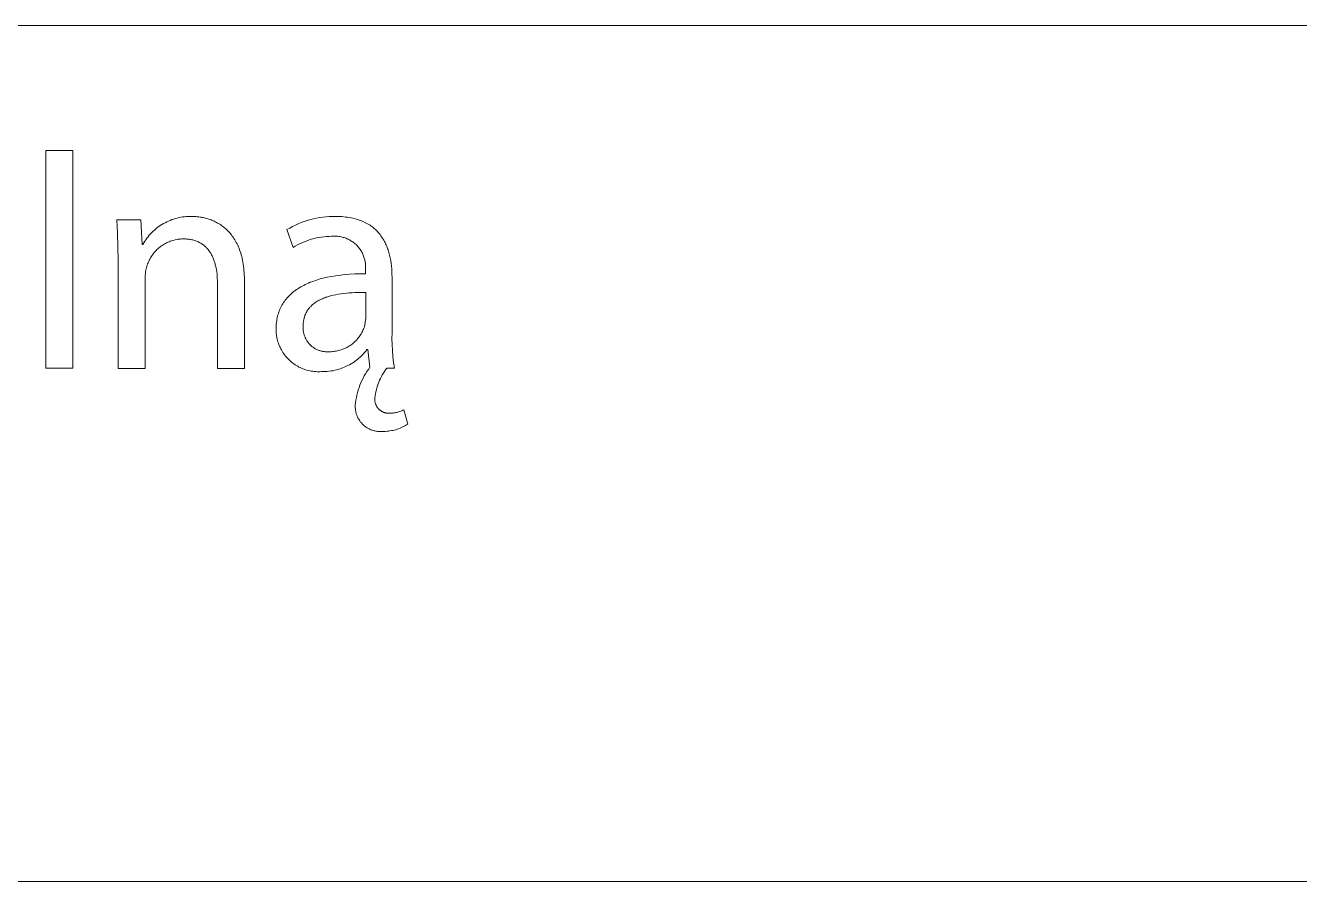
# Model space of a CAD drawing. Header units: millimetres. Extents: x -644 to 2279, y -276 to 1766.
# Drawn here: x 2035.3 to 2156.9, y -275.9 to -194.2 of the extents above; entities that cross this region are included whole.
import ezdxf

# ---------------------------------------------------------------- set-up
doc = ezdxf.new("R2010")
doc.units = ezdxf.units.MM
doc.header["$MEASUREMENT"] = 0
doc.layers.add('Domyślny', color=7, linetype='Continuous', true_color=0x000000)

msp = doc.modelspace()

# ---------------------------------------------------------------- linework, layer by layer
at = {"layer": 'Domyślny', "color": 18, "lineweight": 15, "true_color": 0x000000}
for p, q in [((1173.96, -194.24), (2275.75, -194.24)), ((2037.23, -206.17), (2039.8, -206.17)), ((2037.23, -226.95), (2037.23, -206.17)), ((2039.8, -206.17), (2039.8, -226.95)), ((2044.07, -214.06), (2043.99, -212.78)), ((2043.99, -212.78), (2046.28, -212.78)), ((2046.28, -212.78), (2046.42, -215.13)), ((2049.09, -212.84), (2049.25, -212.77)), ((2049.25, -212.77), (2049.42, -212.72)), ((2049.42, -212.72), (2049.59, -212.66)), ((2049.59, -212.66), (2049.76, -212.62)), ((2049.76, -212.62), (2049.93, -212.58)), ((2049.93, -212.58), (2050.11, -212.54)), ((2050.11, -212.54), (2050.28, -212.51)), ((2050.28, -212.51), (2050.46, -212.49)), ((2050.46, -212.49), (2050.63, -212.48)), ((2050.63, -212.48), (2050.81, -212.47)), ((2050.81, -212.47), (2050.99, -212.46)), ((2050.99, -212.46), (2051.16, -212.46)), ((2051.16, -212.46), (2051.26, -212.46)), ((2051.26, -212.46), (2051.35, -212.47)), ((2051.35, -212.47), (2051.45, -212.47)), ((2051.45, -212.47), (2051.54, -212.48)), ((2051.54, -212.48), (2051.64, -212.49)), ((2051.64, -212.49), (2051.74, -212.5)), ((2051.74, -212.5), (2051.84, -212.51)), ((2051.84, -212.51), (2051.94, -212.52)), ((2051.94, -212.52), (2052.05, -212.54)), ((2052.05, -212.54), (2052.15, -212.56)), ((2052.15, -212.56), (2052.25, -212.58)), ((2052.25, -212.58), (2052.36, -212.6)), ((2052.36, -212.6), (2052.46, -212.63)), ((2052.46, -212.63), (2052.57, -212.66)), ((2052.57, -212.66), (2052.67, -212.69)), ((2052.67, -212.69), (2052.78, -212.72)), ((2052.78, -212.72), (2052.88, -212.76)), ((2052.88, -212.76), (2052.99, -212.8)), ((2052.99, -212.8), (2053.09, -212.84)), ((2062.18, -212.85), (2062.47, -212.77)), ((2062.47, -212.77), (2062.77, -212.7)), ((2062.77, -212.7), (2063.06, -212.63)), ((2063.06, -212.63), (2063.36, -212.58)), ((2063.36, -212.58), (2063.67, -212.53)), ((2063.67, -212.53), (2063.97, -212.5)), ((2063.97, -212.5), (2064.27, -212.48)), ((2064.27, -212.48), (2064.58, -212.47)), ((2064.58, -212.47), (2064.88, -212.47)), ((2064.88, -212.47), (2065.08, -212.47)), ((2065.08, -212.47), (2065.28, -212.47)), ((2065.28, -212.47), (2065.47, -212.48)), ((2065.47, -212.48), (2065.66, -212.5)), ((2065.66, -212.5), (2065.84, -212.52)), ((2065.84, -212.52), (2066.02, -212.54)), ((2066.02, -212.54), (2066.19, -212.57)), ((2066.19, -212.57), (2066.36, -212.6)), ((2066.36, -212.6), (2066.52, -212.63)), ((2066.52, -212.63), (2066.68, -212.67)), ((2066.68, -212.67), (2066.84, -212.71)), ((2066.84, -212.71), (2066.99, -212.76)), ((2066.99, -212.76), (2067.14, -212.81)), ((2067.14, -212.81), (2067.28, -212.86)), ((2047.21, -214.13), (2047.33, -214)), ((2047.33, -214), (2047.46, -213.88)), ((2047.46, -213.88), (2047.59, -213.76)), ((2047.59, -213.76), (2047.72, -213.64)), ((2047.72, -213.64), (2047.86, -213.53)), ((2047.86, -213.53), (2048.01, -213.43)), ((2048.01, -213.43), (2048.15, -213.33)), ((2048.15, -213.33), (2048.3, -213.23)), ((2048.3, -213.23), (2048.45, -213.14)), ((2048.45, -213.14), (2048.61, -213.06)), ((2048.61, -213.06), (2048.77, -212.98)), ((2048.77, -212.98), (2048.93, -212.9)), ((2048.93, -212.9), (2049.09, -212.84)), ((2053.09, -212.84), (2053.2, -212.88)), ((2053.2, -212.88), (2053.3, -212.93)), ((2053.3, -212.93), (2053.4, -212.98)), ((2053.4, -212.98), (2053.51, -213.03)), ((2053.51, -213.03), (2053.61, -213.09)), ((2053.61, -213.09), (2053.71, -213.15)), ((2053.71, -213.15), (2053.82, -213.21)), ((2053.82, -213.21), (2053.92, -213.28)), ((2053.92, -213.28), (2054.02, -213.35)), ((2054.02, -213.35), (2054.11, -213.42)), ((2054.11, -213.42), (2054.21, -213.5)), ((2054.21, -213.5), (2054.31, -213.57)), ((2054.31, -213.57), (2054.4, -213.66)), ((2054.4, -213.66), (2054.5, -213.74)), ((2054.5, -213.74), (2054.59, -213.83)), ((2054.59, -213.83), (2054.68, -213.93)), ((2054.68, -213.93), (2054.77, -214.02)), ((2054.77, -214.02), (2054.85, -214.12)), ((2060.23, -213.72), (2060.5, -213.57)), ((2060.82, -215.42), (2060.23, -213.72)), ((2060.5, -213.57), (2060.77, -213.43)), ((2060.77, -213.43), (2061.04, -213.29)), ((2061.04, -213.29), (2061.32, -213.17)), ((2061.32, -213.17), (2061.6, -213.05)), ((2061.6, -213.05), (2061.89, -212.95)), ((2061.89, -212.95), (2062.18, -212.85)), ((2067.28, -212.86), (2067.42, -212.91)), ((2067.42, -212.91), (2067.55, -212.97)), ((2067.55, -212.97), (2067.68, -213.03)), ((2067.68, -213.03), (2067.81, -213.1)), ((2067.81, -213.1), (2067.93, -213.17)), ((2067.93, -213.17), (2068.05, -213.24)), ((2068.05, -213.24), (2068.17, -213.31)), ((2068.17, -213.31), (2068.28, -213.39)), ((2068.28, -213.39), (2068.39, -213.47)), ((2068.39, -213.47), (2068.49, -213.55)), ((2068.49, -213.55), (2068.59, -213.64)), ((2068.59, -213.64), (2068.69, -213.72)), ((2068.69, -213.72), (2068.78, -213.81)), ((2068.78, -213.81), (2068.87, -213.91)), ((2068.87, -213.91), (2068.96, -214)), ((2068.96, -214), (2069.04, -214.1)), ((2044.1, -215.35), (2044.07, -214.06)), ((2046.42, -215.13), (2046.48, -215.13)), ((2046.48, -215.13), (2046.57, -214.98)), ((2046.57, -214.98), (2046.67, -214.83)), ((2046.67, -214.83), (2046.77, -214.68)), ((2046.77, -214.68), (2046.87, -214.54)), ((2046.87, -214.54), (2046.98, -214.4)), ((2046.98, -214.4), (2047.09, -214.26)), ((2047.09, -214.26), (2047.21, -214.13)), ((2048.32, -215.24), (2048.21, -215.31)), ((2048.42, -215.17), (2048.32, -215.24)), ((2048.53, -215.1), (2048.42, -215.17)), ((2048.64, -215.04), (2048.53, -215.1)), ((2048.75, -214.98), (2048.64, -215.04)), ((2048.86, -214.93), (2048.75, -214.98)), ((2048.98, -214.88), (2048.86, -214.93)), ((2049.1, -214.83), (2048.98, -214.88)), ((2049.21, -214.79), (2049.1, -214.83)), ((2049.33, -214.75), (2049.21, -214.79)), ((2049.46, -214.72), (2049.33, -214.75)), ((2049.58, -214.69), (2049.46, -214.72)), ((2049.7, -214.67), (2049.58, -214.69)), ((2049.83, -214.64), (2049.7, -214.67)), ((2049.95, -214.63), (2049.83, -214.64)), ((2050.08, -214.62), (2049.95, -214.63)), ((2050.2, -214.61), (2050.08, -214.62)), ((2050.33, -214.6), (2050.2, -214.61)), ((2050.44, -214.61), (2050.33, -214.6)), ((2050.55, -214.61), (2050.44, -214.61)), ((2050.66, -214.62), (2050.55, -214.61)), ((2050.76, -214.63), (2050.66, -214.62)), ((2050.87, -214.64), (2050.76, -214.63)), ((2050.97, -214.65), (2050.87, -214.64)), ((2051.06, -214.67), (2050.97, -214.65)), ((2051.16, -214.69), (2051.06, -214.67)), ((2051.26, -214.71), (2051.16, -214.69)), ((2051.35, -214.74), (2051.26, -214.71)), ((2051.44, -214.76), (2051.35, -214.74)), ((2051.53, -214.79), (2051.44, -214.76)), ((2051.61, -214.83), (2051.53, -214.79)), ((2051.7, -214.86), (2051.61, -214.83)), ((2051.78, -214.9), (2051.7, -214.86)), ((2051.86, -214.94), (2051.78, -214.9)), ((2051.93, -214.98), (2051.86, -214.94)), ((2052.01, -215.02), (2051.93, -214.98)), ((2052.08, -215.07), (2052.01, -215.02)), ((2052.16, -215.11), (2052.08, -215.07)), ((2052.23, -215.16), (2052.16, -215.11)), ((2052.29, -215.22), (2052.23, -215.16)), ((2052.36, -215.27), (2052.29, -215.22)), ((2054.85, -214.12), (2054.94, -214.23)), ((2054.94, -214.23), (2055.02, -214.34)), ((2055.02, -214.34), (2055.1, -214.45)), ((2055.1, -214.45), (2055.18, -214.57)), ((2055.18, -214.57), (2055.26, -214.69)), ((2055.26, -214.69), (2055.33, -214.81)), ((2055.33, -214.81), (2055.4, -214.94)), ((2055.4, -214.94), (2055.47, -215.08)), ((2055.47, -215.08), (2055.54, -215.21)), ((2055.54, -215.21), (2055.6, -215.35)), ((2061.24, -215.18), (2061.02, -215.3)), ((2061.45, -215.07), (2061.24, -215.18)), ((2061.67, -214.97), (2061.45, -215.07)), ((2061.9, -214.88), (2061.67, -214.97)), ((2062.12, -214.79), (2061.9, -214.88)), ((2062.35, -214.71), (2062.12, -214.79)), ((2062.59, -214.64), (2062.35, -214.71)), ((2062.82, -214.58), (2062.59, -214.64)), ((2063.06, -214.52), (2062.82, -214.58)), ((2063.3, -214.47), (2063.06, -214.52)), ((2063.54, -214.44), (2063.3, -214.47)), ((2063.78, -214.41), (2063.54, -214.44)), ((2064.02, -214.38), (2063.78, -214.41)), ((2064.26, -214.37), (2064.02, -214.38)), ((2064.5, -214.36), (2064.26, -214.37)), ((2064.61, -214.35), (2064.5, -214.36)), ((2064.71, -214.35), (2064.61, -214.35)), ((2064.81, -214.35), (2064.71, -214.35)), ((2064.91, -214.35), (2064.81, -214.35)), ((2065.01, -214.35), (2064.91, -214.35)), ((2065.11, -214.36), (2065.01, -214.35)), ((2065.21, -214.37), (2065.11, -214.36)), ((2065.31, -214.39), (2065.21, -214.37)), ((2065.41, -214.41), (2065.31, -214.39)), ((2065.51, -214.43), (2065.41, -214.41)), ((2065.61, -214.46), (2065.51, -214.43)), ((2065.71, -214.48), (2065.61, -214.46)), ((2065.8, -214.52), (2065.71, -214.48)), ((2065.9, -214.55), (2065.8, -214.52)), ((2065.99, -214.59), (2065.9, -214.55)), ((2066.09, -214.63), (2065.99, -214.59)), ((2066.18, -214.68), (2066.09, -214.63)), ((2066.27, -214.73), (2066.18, -214.68)), ((2066.35, -214.78), (2066.27, -214.73)), ((2066.44, -214.84), (2066.35, -214.78)), ((2066.52, -214.89), (2066.44, -214.84)), ((2066.6, -214.95), (2066.52, -214.89)), ((2066.68, -215.02), (2066.6, -214.95)), ((2066.76, -215.08), (2066.68, -215.02)), ((2066.83, -215.15), (2066.76, -215.08)), ((2066.91, -215.22), (2066.83, -215.15)), ((2066.98, -215.3), (2066.91, -215.22)), ((2069.04, -214.1), (2069.12, -214.2)), ((2069.12, -214.2), (2069.2, -214.3)), ((2069.2, -214.3), (2069.27, -214.4)), ((2069.27, -214.4), (2069.34, -214.51)), ((2069.34, -214.51), (2069.41, -214.62)), ((2069.41, -214.62), (2069.48, -214.73)), ((2069.48, -214.73), (2069.54, -214.84)), ((2069.54, -214.84), (2069.6, -214.95)), ((2069.6, -214.95), (2069.65, -215.07)), ((2069.65, -215.07), (2069.71, -215.18)), ((2069.71, -215.18), (2069.76, -215.3)), ((2044.11, -216.63), (2044.1, -215.35)), ((2047.21, -216.42), (2047.15, -216.53)), ((2047.27, -216.32), (2047.21, -216.42)), ((2047.34, -216.21), (2047.27, -216.32)), ((2047.42, -216.11), (2047.34, -216.21)), ((2047.49, -216.01), (2047.42, -216.11)), ((2047.57, -215.91), (2047.49, -216.01)), ((2047.65, -215.81), (2047.57, -215.91)), ((2047.74, -215.72), (2047.65, -215.81)), ((2047.83, -215.63), (2047.74, -215.72)), ((2047.92, -215.55), (2047.83, -215.63)), ((2048.01, -215.46), (2047.92, -215.55)), ((2048.11, -215.39), (2048.01, -215.46)), ((2048.21, -215.31), (2048.11, -215.39)), ((2052.42, -215.33), (2052.36, -215.27)), ((2052.49, -215.38), (2052.42, -215.33)), ((2052.55, -215.44), (2052.49, -215.38)), ((2052.6, -215.5), (2052.55, -215.44)), ((2052.66, -215.57), (2052.6, -215.5)), ((2052.71, -215.63), (2052.66, -215.57)), ((2052.77, -215.7), (2052.71, -215.63)), ((2052.82, -215.77), (2052.77, -215.7)), ((2052.87, -215.84), (2052.82, -215.77)), ((2052.92, -215.91), (2052.87, -215.84)), ((2052.96, -215.98), (2052.92, -215.91)), ((2053.01, -216.06), (2052.96, -215.98)), ((2053.05, -216.14), (2053.01, -216.06)), ((2053.09, -216.22), (2053.05, -216.14)), ((2053.13, -216.3), (2053.09, -216.22)), ((2053.16, -216.38), (2053.13, -216.3)), ((2053.2, -216.46), (2053.16, -216.38)), ((2053.23, -216.54), (2053.2, -216.46)), ((2055.6, -215.35), (2055.66, -215.5)), ((2055.66, -215.5), (2055.72, -215.65)), ((2055.72, -215.65), (2055.77, -215.81)), ((2055.77, -215.81), (2055.83, -215.97)), ((2055.83, -215.97), (2055.87, -216.13)), ((2055.87, -216.13), (2055.92, -216.3)), ((2055.92, -216.3), (2055.96, -216.47)), ((2055.96, -216.47), (2056, -216.65)), ((2061.02, -215.3), (2060.82, -215.42)), ((2067.04, -215.37), (2066.98, -215.3)), ((2067.11, -215.45), (2067.04, -215.37)), ((2067.17, -215.53), (2067.11, -215.45)), ((2067.23, -215.62), (2067.17, -215.53)), ((2067.29, -215.7), (2067.23, -215.62)), ((2067.34, -215.79), (2067.29, -215.7)), ((2067.39, -215.88), (2067.34, -215.79)), ((2067.44, -215.97), (2067.39, -215.88)), ((2067.48, -216.06), (2067.44, -215.97)), ((2067.52, -216.15), (2067.48, -216.06)), ((2067.56, -216.24), (2067.52, -216.15)), ((2067.59, -216.34), (2067.56, -216.24)), ((2067.62, -216.44), (2067.59, -216.34)), ((2067.65, -216.54), (2067.62, -216.44)), ((2069.76, -215.3), (2069.8, -215.42)), ((2069.8, -215.42), (2069.85, -215.54)), ((2069.85, -215.54), (2069.89, -215.66)), ((2069.89, -215.66), (2069.93, -215.78)), ((2069.93, -215.78), (2069.97, -215.91)), ((2069.97, -215.91), (2070, -216.03)), ((2070, -216.03), (2070.03, -216.16)), ((2070.03, -216.16), (2070.06, -216.29)), ((2070.06, -216.29), (2070.09, -216.42)), ((2070.09, -216.42), (2070.12, -216.55)), ((2044.11, -226.96), (2044.11, -216.63)), ((2046.77, -217.59), (2046.75, -217.71)), ((2046.8, -217.47), (2046.77, -217.59)), ((2046.83, -217.35), (2046.8, -217.47)), ((2046.86, -217.23), (2046.83, -217.35)), ((2046.9, -217.11), (2046.86, -217.23)), ((2046.94, -216.99), (2046.9, -217.11)), ((2046.99, -216.88), (2046.94, -216.99)), ((2047.04, -216.76), (2046.99, -216.88)), ((2047.09, -216.65), (2047.04, -216.76)), ((2047.15, -216.53), (2047.09, -216.65)), ((2053.27, -216.63), (2053.23, -216.54)), ((2053.3, -216.72), (2053.27, -216.63)), ((2053.33, -216.8), (2053.3, -216.72)), ((2053.35, -216.89), (2053.33, -216.8)), ((2053.38, -216.99), (2053.35, -216.89)), ((2053.4, -217.08), (2053.38, -216.99)), ((2053.43, -217.17), (2053.4, -217.08)), ((2053.47, -217.36), (2053.43, -217.17)), ((2053.5, -217.55), (2053.47, -217.36)), ((2053.53, -217.75), (2053.5, -217.55)), ((2056, -216.65), (2056.03, -216.84)), ((2056.03, -216.84), (2056.06, -217.03)), ((2056.06, -217.03), (2056.09, -217.22)), ((2056.09, -217.22), (2056.11, -217.42)), ((2056.11, -217.42), (2056.13, -217.62)), ((2056.13, -217.62), (2056.15, -217.83)), ((2067.67, -216.63), (2067.65, -216.54)), ((2067.69, -216.73), (2067.67, -216.63)), ((2067.71, -216.83), (2067.69, -216.73)), ((2067.72, -216.93), (2067.71, -216.83)), ((2067.73, -217.04), (2067.72, -216.93)), ((2067.72, -217.64), (2067.73, -217.54)), ((2067.72, -217.94), (2067.72, -217.64)), ((2067.74, -217.14), (2067.73, -217.04)), ((2067.73, -217.54), (2067.74, -217.44)), ((2067.74, -217.24), (2067.74, -217.14)), ((2067.74, -217.34), (2067.74, -217.24)), ((2067.74, -217.44), (2067.74, -217.34)), ((2070.12, -216.55), (2070.14, -216.68)), ((2070.14, -216.68), (2070.18, -216.94)), ((2070.18, -216.94), (2070.21, -217.2)), ((2070.21, -217.2), (2070.24, -217.47)), ((2070.24, -217.47), (2070.25, -217.73)), ((2046.71, -218.07), (2046.7, -218.19)), ((2046.7, -218.19), (2046.7, -218.32)), ((2046.7, -218.32), (2046.7, -218.44)), ((2046.7, -218.44), (2046.7, -226.96)), ((2046.72, -217.95), (2046.71, -218.07)), ((2046.73, -217.83), (2046.72, -217.95)), ((2046.75, -217.71), (2046.73, -217.83)), ((2053.56, -217.95), (2053.53, -217.75)), ((2053.57, -218.16), (2053.56, -217.95)), ((2053.59, -218.37), (2053.57, -218.16)), ((2053.6, -218.58), (2053.59, -218.37)), ((2053.6, -218.79), (2053.6, -218.58)), ((2053.6, -226.96), (2053.6, -218.79)), ((2056.15, -217.83), (2056.16, -218.04)), ((2056.16, -218.04), (2056.17, -218.26)), ((2056.17, -218.26), (2056.17, -218.49)), ((2056.17, -218.49), (2056.17, -226.96)), ((2061.99, -218.96), (2062.14, -218.89)), ((2062.14, -218.89), (2062.3, -218.82)), ((2062.3, -218.82), (2062.46, -218.75)), ((2062.46, -218.75), (2062.62, -218.69)), ((2062.62, -218.69), (2062.79, -218.63)), ((2062.79, -218.63), (2062.96, -218.57)), ((2062.96, -218.57), (2063.14, -218.51)), ((2063.14, -218.51), (2063.32, -218.46)), ((2063.32, -218.46), (2063.51, -218.4)), ((2063.51, -218.4), (2063.69, -218.36)), ((2063.69, -218.36), (2064.08, -218.27)), ((2064.08, -218.27), (2064.49, -218.19)), ((2064.49, -218.19), (2064.9, -218.12)), ((2064.9, -218.12), (2065.34, -218.06)), ((2065.34, -218.06), (2065.78, -218.01)), ((2065.78, -218.01), (2066.24, -217.98)), ((2066.24, -217.98), (2066.72, -217.95)), ((2066.72, -217.95), (2067.21, -217.94)), ((2067.21, -217.94), (2067.72, -217.94)), ((2070.25, -217.73), (2070.26, -218)), ((2070.26, -218), (2070.27, -218.27)), ((2070.27, -218.27), (2070.27, -223.56)), ((2060.35, -220.13), (2060.46, -220.03)), ((2060.46, -220.03), (2060.56, -219.92)), ((2060.56, -219.92), (2060.67, -219.82)), ((2060.67, -219.82), (2060.78, -219.73)), ((2060.78, -219.73), (2060.9, -219.63)), ((2060.9, -219.63), (2061.02, -219.54)), ((2061.02, -219.54), (2061.15, -219.45)), ((2061.15, -219.45), (2061.28, -219.36)), ((2061.28, -219.36), (2061.41, -219.28)), ((2061.41, -219.28), (2061.55, -219.19)), ((2061.55, -219.19), (2061.69, -219.11)), ((2061.69, -219.11), (2061.84, -219.04)), ((2061.84, -219.04), (2061.99, -218.96)), ((2064.18, -220.11), (2064.06, -220.15)), ((2064.29, -220.08), (2064.18, -220.11)), ((2064.41, -220.04), (2064.29, -220.08)), ((2064.65, -219.98), (2064.41, -220.04)), ((2064.89, -219.93), (2064.65, -219.98)), ((2065.14, -219.89), (2064.89, -219.93)), ((2065.4, -219.85), (2065.14, -219.89)), ((2065.66, -219.81), (2065.4, -219.85)), ((2065.92, -219.79), (2065.66, -219.81)), ((2066.18, -219.76), (2065.92, -219.79)), ((2066.45, -219.75), (2066.18, -219.76)), ((2066.71, -219.73), (2066.45, -219.75)), ((2067.25, -219.72), (2066.71, -219.73)), ((2067.77, -219.73), (2067.25, -219.72)), ((2067.77, -222.18), (2067.77, -219.73)), ((2059.52, -221.44), (2059.57, -221.31)), ((2059.57, -221.31), (2059.63, -221.18)), ((2059.63, -221.18), (2059.7, -221.06)), ((2059.7, -221.06), (2059.76, -220.93)), ((2059.76, -220.93), (2059.83, -220.81)), ((2059.83, -220.81), (2059.91, -220.69)), ((2059.91, -220.69), (2059.99, -220.57)), ((2059.99, -220.57), (2060.08, -220.46)), ((2060.08, -220.46), (2060.16, -220.35)), ((2060.16, -220.35), (2060.26, -220.24)), ((2060.26, -220.24), (2060.35, -220.13)), ((2062.27, -221.33), (2062.24, -221.37)), ((2062.3, -221.29), (2062.27, -221.33)), ((2062.33, -221.25), (2062.3, -221.29)), ((2062.36, -221.21), (2062.33, -221.25)), ((2062.4, -221.17), (2062.36, -221.21)), ((2062.43, -221.13), (2062.4, -221.17)), ((2062.47, -221.09), (2062.43, -221.13)), ((2062.5, -221.05), (2062.47, -221.09)), ((2062.54, -221.01), (2062.5, -221.05)), ((2062.57, -220.98), (2062.54, -221.01)), ((2062.61, -220.94), (2062.57, -220.98)), ((2062.65, -220.91), (2062.61, -220.94)), ((2062.69, -220.87), (2062.65, -220.91)), ((2062.73, -220.84), (2062.69, -220.87)), ((2062.77, -220.81), (2062.73, -220.84)), ((2062.86, -220.74), (2062.77, -220.81)), ((2062.94, -220.68), (2062.86, -220.74)), ((2063.03, -220.62), (2062.94, -220.68)), ((2063.13, -220.56), (2063.03, -220.62)), ((2063.22, -220.51), (2063.13, -220.56)), ((2063.32, -220.46), (2063.22, -220.51)), ((2063.42, -220.41), (2063.32, -220.46)), ((2063.52, -220.36), (2063.42, -220.41)), ((2063.62, -220.31), (2063.52, -220.36)), ((2063.73, -220.27), (2063.62, -220.31)), ((2063.84, -220.22), (2063.73, -220.27)), ((2063.95, -220.18), (2063.84, -220.22)), ((2064.06, -220.15), (2063.95, -220.18)), ((2059.24, -222.58), (2059.26, -222.43)), ((2059.26, -222.43), (2059.28, -222.28)), ((2059.28, -222.28), (2059.31, -222.14)), ((2059.31, -222.14), (2059.34, -221.99)), ((2059.34, -221.99), (2059.38, -221.85)), ((2059.38, -221.85), (2059.42, -221.71)), ((2059.42, -221.71), (2059.47, -221.58)), ((2059.47, -221.58), (2059.52, -221.44)), ((2061.81, -222.54), (2061.8, -222.6)), ((2061.82, -222.48), (2061.81, -222.54)), ((2061.83, -222.42), (2061.82, -222.48)), ((2061.84, -222.36), (2061.83, -222.42)), ((2061.85, -222.31), (2061.84, -222.36)), ((2061.86, -222.25), (2061.85, -222.31)), ((2061.87, -222.19), (2061.86, -222.25)), ((2061.88, -222.14), (2061.87, -222.19)), ((2061.9, -222.09), (2061.88, -222.14)), ((2061.91, -222.03), (2061.9, -222.09)), ((2061.93, -221.98), (2061.91, -222.03)), ((2061.95, -221.93), (2061.93, -221.98)), ((2061.97, -221.88), (2061.95, -221.93)), ((2061.99, -221.83), (2061.97, -221.88)), ((2062.01, -221.78), (2061.99, -221.83)), ((2062.03, -221.73), (2062.01, -221.78)), ((2062.05, -221.68), (2062.03, -221.73)), ((2062.08, -221.64), (2062.05, -221.68)), ((2062.1, -221.59), (2062.08, -221.64)), ((2062.13, -221.55), (2062.1, -221.59)), ((2062.15, -221.5), (2062.13, -221.55)), ((2062.18, -221.46), (2062.15, -221.5)), ((2062.21, -221.41), (2062.18, -221.46)), ((2062.24, -221.37), (2062.21, -221.41)), ((2067.63, -223), (2067.77, -222.18)), ((2059.2, -223.04), (2059.21, -222.89)), ((2059.2, -223.2), (2059.2, -223.04)), ((2059.2, -223.34), (2059.2, -223.2)), ((2059.21, -223.48), (2059.2, -223.34)), ((2059.21, -222.89), (2059.22, -222.73)), ((2059.22, -223.62), (2059.21, -223.48)), ((2059.22, -222.73), (2059.24, -222.58)), ((2059.23, -223.76), (2059.22, -223.62)), ((2059.25, -223.89), (2059.23, -223.76)), ((2061.79, -222.91), (2061.78, -222.99)), ((2061.78, -222.99), (2061.78, -223.07)), ((2061.78, -223.07), (2061.78, -223.14)), ((2061.78, -223.14), (2061.78, -223.22)), ((2061.78, -223.22), (2061.79, -223.3)), ((2061.8, -222.66), (2061.79, -222.72)), ((2061.79, -222.72), (2061.79, -222.78)), ((2061.79, -222.78), (2061.79, -222.85)), ((2061.79, -222.85), (2061.79, -222.91)), ((2061.79, -223.3), (2061.8, -223.38)), ((2061.8, -222.6), (2061.8, -222.66)), ((2061.8, -223.38), (2061.81, -223.46)), ((2061.81, -223.46), (2061.82, -223.53)), ((2061.82, -223.53), (2061.84, -223.61)), ((2061.84, -223.61), (2061.86, -223.69)), ((2061.86, -223.69), (2061.88, -223.76)), ((2061.88, -223.76), (2061.9, -223.84)), ((2067.2, -223.85), (2067.26, -223.75)), ((2067.26, -223.75), (2067.33, -223.65)), ((2067.33, -223.65), (2067.39, -223.55)), ((2067.39, -223.55), (2067.44, -223.44)), ((2067.44, -223.44), (2067.49, -223.33)), ((2067.49, -223.33), (2067.54, -223.22)), ((2067.54, -223.22), (2067.59, -223.11)), ((2067.59, -223.11), (2067.63, -223)), ((2070.27, -223.56), (2070.26, -224.13)), ((2059.28, -224.03), (2059.25, -223.89)), ((2059.31, -224.17), (2059.28, -224.03)), ((2059.34, -224.3), (2059.31, -224.17)), ((2059.38, -224.44), (2059.34, -224.3)), ((2059.42, -224.57), (2059.38, -224.44)), ((2059.47, -224.7), (2059.42, -224.57)), ((2059.52, -224.83), (2059.47, -224.7)), ((2059.58, -224.95), (2059.52, -224.83)), ((2059.64, -225.08), (2059.58, -224.95)), ((2061.9, -223.84), (2061.93, -223.91)), ((2061.93, -223.91), (2061.96, -223.98)), ((2061.96, -223.98), (2061.99, -224.06)), ((2061.99, -224.06), (2062.03, -224.13)), ((2062.03, -224.13), (2062.06, -224.2)), ((2062.06, -224.2), (2062.1, -224.26)), ((2062.1, -224.26), (2062.14, -224.33)), ((2062.14, -224.33), (2062.19, -224.4)), ((2062.19, -224.4), (2062.23, -224.46)), ((2062.23, -224.46), (2062.28, -224.52)), ((2062.28, -224.52), (2062.33, -224.58)), ((2062.33, -224.58), (2062.38, -224.64)), ((2062.38, -224.64), (2062.44, -224.7)), ((2062.44, -224.7), (2062.49, -224.75)), ((2062.49, -224.75), (2062.55, -224.8)), ((2062.55, -224.8), (2062.61, -224.86)), ((2062.61, -224.86), (2062.67, -224.9)), ((2062.67, -224.9), (2062.73, -224.95)), ((2062.73, -224.95), (2062.8, -225)), ((2065.84, -225.02), (2065.95, -224.96)), ((2065.95, -224.96), (2066.05, -224.9)), ((2066.05, -224.9), (2066.16, -224.84)), ((2066.16, -224.84), (2066.26, -224.78)), ((2066.26, -224.78), (2066.36, -224.71)), ((2066.36, -224.71), (2066.45, -224.64)), ((2066.45, -224.64), (2066.55, -224.56)), ((2066.55, -224.56), (2066.64, -224.48)), ((2066.64, -224.48), (2066.73, -224.4)), ((2066.73, -224.4), (2066.81, -224.32)), ((2066.81, -224.32), (2066.9, -224.23)), ((2066.9, -224.23), (2066.98, -224.14)), ((2066.98, -224.14), (2067.05, -224.05)), ((2067.05, -224.05), (2067.13, -223.95)), ((2067.13, -223.95), (2067.2, -223.85)), ((2070.26, -224.13), (2070.28, -224.69)), ((2070.28, -224.69), (2070.31, -225.26)), ((2059.71, -225.2), (2059.64, -225.08)), ((2059.78, -225.32), (2059.71, -225.2)), ((2059.85, -225.44), (2059.78, -225.32)), ((2059.93, -225.56), (2059.85, -225.44)), ((2060.01, -225.67), (2059.93, -225.56)), ((2060.09, -225.78), (2060.01, -225.67)), ((2060.18, -225.88), (2060.09, -225.78)), ((2060.28, -225.99), (2060.18, -225.88)), ((2060.37, -226.09), (2060.28, -225.99)), ((2060.47, -226.19), (2060.37, -226.09)), ((2060.58, -226.28), (2060.47, -226.19)), ((2062.8, -225), (2062.86, -225.04)), ((2062.86, -225.04), (2062.93, -225.08)), ((2062.93, -225.08), (2063, -225.12)), ((2063, -225.12), (2063.07, -225.15)), ((2063.07, -225.15), (2063.14, -225.18)), ((2063.14, -225.18), (2063.21, -225.21)), ((2063.21, -225.21), (2063.29, -225.24)), ((2063.29, -225.24), (2063.36, -225.27)), ((2063.36, -225.27), (2063.44, -225.29)), ((2063.44, -225.29), (2063.51, -225.31)), ((2063.51, -225.31), (2063.59, -225.33)), ((2063.59, -225.33), (2063.67, -225.34)), ((2063.67, -225.34), (2063.74, -225.35)), ((2063.74, -225.35), (2063.82, -225.36)), ((2063.82, -225.36), (2063.9, -225.37)), ((2063.9, -225.37), (2063.98, -225.38)), ((2063.98, -225.38), (2064.06, -225.38)), ((2064.06, -225.38), (2064.13, -225.38)), ((2064.13, -225.38), (2064.21, -225.37)), ((2064.21, -225.37), (2064.33, -225.37)), ((2064.33, -225.37), (2064.45, -225.37)), ((2064.45, -225.37), (2064.57, -225.36)), ((2064.57, -225.36), (2064.69, -225.35)), ((2064.69, -225.35), (2064.81, -225.33)), ((2064.81, -225.33), (2064.93, -225.32)), ((2064.93, -225.32), (2065.05, -225.29)), ((2065.05, -225.29), (2065.17, -225.26)), ((2065.17, -225.26), (2065.28, -225.23)), ((2065.28, -225.23), (2065.4, -225.2)), ((2065.4, -225.2), (2065.51, -225.16)), ((2065.51, -225.16), (2065.62, -225.11)), ((2065.62, -225.11), (2065.73, -225.07)), ((2065.73, -225.07), (2065.84, -225.02)), ((2066.82, -226.21), (2066.67, -226.32)), ((2066.97, -226.1), (2066.82, -226.21)), ((2067.11, -225.98), (2066.97, -226.1)), ((2067.25, -225.85), (2067.11, -225.98)), ((2067.38, -225.72), (2067.25, -225.85)), ((2067.51, -225.59), (2067.38, -225.72)), ((2067.64, -225.45), (2067.51, -225.59)), ((2067.76, -225.31), (2067.64, -225.45)), ((2067.87, -225.17), (2067.76, -225.31)), ((2067.96, -225.17), (2067.87, -225.17)), ((2068.15, -226.86), (2067.96, -225.17)), ((2070.31, -225.26), (2070.36, -225.82)), ((2070.36, -225.82), (2070.42, -226.39)), ((2039.8, -226.95), (2037.23, -226.95)), ((2046.7, -226.96), (2044.11, -226.96)), ((2056.17, -226.96), (2053.6, -226.96)), ((2060.68, -226.37), (2060.58, -226.28)), ((2060.79, -226.46), (2060.68, -226.37)), ((2060.9, -226.54), (2060.79, -226.46)), ((2061.02, -226.62), (2060.9, -226.54)), ((2061.14, -226.69), (2061.02, -226.62)), ((2061.26, -226.76), (2061.14, -226.69)), ((2061.38, -226.83), (2061.26, -226.76)), ((2061.5, -226.89), (2061.38, -226.83)), ((2061.63, -226.95), (2061.5, -226.89)), ((2061.76, -227), (2061.63, -226.95)), ((2061.89, -227.05), (2061.76, -227)), ((2062.02, -227.09), (2061.89, -227.05)), ((2062.15, -227.13), (2062.02, -227.09)), ((2062.29, -227.17), (2062.15, -227.13)), ((2062.42, -227.2), (2062.29, -227.17)), ((2062.56, -227.22), (2062.42, -227.2)), ((2062.7, -227.24), (2062.56, -227.22)), ((2062.84, -227.26), (2062.7, -227.24)), ((2062.98, -227.27), (2062.84, -227.26)), ((2063.11, -227.28), (2062.98, -227.27)), ((2063.25, -227.28), (2063.11, -227.28)), ((2063.39, -227.28), (2063.25, -227.28)), ((2063.53, -227.27), (2063.39, -227.28)), ((2063.72, -227.27), (2063.53, -227.27)), ((2063.9, -227.26), (2063.72, -227.27)), ((2064.09, -227.25), (2063.9, -227.26)), ((2064.27, -227.23), (2064.09, -227.25)), ((2064.46, -227.21), (2064.27, -227.23)), ((2064.64, -227.18), (2064.46, -227.21)), ((2064.82, -227.14), (2064.64, -227.18)), ((2065, -227.09), (2064.82, -227.14)), ((2065.18, -227.04), (2065, -227.09)), ((2065.35, -226.99), (2065.18, -227.04)), ((2065.53, -226.92), (2065.35, -226.99)), ((2065.7, -226.85), (2065.53, -226.92)), ((2065.87, -226.78), (2065.7, -226.85)), ((2066.04, -226.7), (2065.87, -226.78)), ((2066.2, -226.61), (2066.04, -226.7)), ((2066.36, -226.52), (2066.2, -226.61)), ((2066.52, -226.42), (2066.36, -226.52)), ((2066.67, -226.32), (2066.52, -226.42)), ((2067.74, -227.47), (2067.87, -227.26)), ((2067.87, -227.26), (2068.01, -227.06)), ((2068.01, -227.06), (2068.15, -226.86)), ((2069.44, -227.42), (2069.34, -227.58)), ((2069.54, -227.26), (2069.44, -227.42)), ((2069.65, -227.1), (2069.54, -227.26)), ((2069.77, -226.95), (2069.65, -227.1)), ((2070.5, -226.95), (2069.77, -226.95)), ((2070.42, -226.39), (2070.5, -226.95)), ((2067.12, -228.8), (2067.2, -228.57)), ((2067.2, -228.57), (2067.3, -228.35)), ((2067.3, -228.35), (2067.4, -228.12)), ((2067.4, -228.12), (2067.5, -227.9)), ((2067.5, -227.9), (2067.62, -227.68)), ((2067.62, -227.68), (2067.74, -227.47)), ((2068.87, -228.64), (2068.82, -228.82)), ((2068.93, -228.45), (2068.87, -228.64)), ((2069, -228.27), (2068.93, -228.45)), ((2069.08, -228.1), (2069, -228.27)), ((2069.16, -227.92), (2069.08, -228.1)), ((2069.25, -227.75), (2069.16, -227.92)), ((2069.34, -227.58), (2069.25, -227.75)), ((2066.82, -229.99), (2066.87, -229.75)), ((2066.87, -229.75), (2066.92, -229.51)), ((2066.92, -229.51), (2066.98, -229.27)), ((2066.98, -229.27), (2067.04, -229.04)), ((2067.04, -229.04), (2067.12, -228.8)), ((2068.63, -229.81), (2068.62, -229.85)), ((2068.62, -229.85), (2068.62, -229.9)), ((2068.65, -229.57), (2068.63, -229.76)), ((2068.63, -229.76), (2068.63, -229.81)), ((2068.69, -229.38), (2068.65, -229.57)), ((2068.72, -229.19), (2068.69, -229.38)), ((2068.77, -229), (2068.72, -229.19)), ((2068.82, -228.82), (2068.77, -229)), ((2066.76, -230.48), (2066.79, -230.24)), ((2066.76, -230.56), (2066.76, -230.48)), ((2066.76, -230.64), (2066.76, -230.56)), ((2066.76, -230.73), (2066.76, -230.64)), ((2066.77, -230.81), (2066.76, -230.73)), ((2066.78, -230.89), (2066.77, -230.81)), ((2066.79, -230.97), (2066.78, -230.89)), ((2066.79, -230.24), (2066.82, -229.99)), ((2066.8, -231.05), (2066.79, -230.97)), ((2066.82, -231.13), (2066.8, -231.05)), ((2068.62, -229.9), (2068.62, -229.94)), ((2068.62, -229.94), (2068.62, -229.99)), ((2068.62, -229.99), (2068.63, -230.03)), ((2068.63, -230.03), (2068.63, -230.08)), ((2068.63, -230.08), (2068.64, -230.12)), ((2068.64, -230.12), (2068.65, -230.17)), ((2068.65, -230.17), (2068.65, -230.21)), ((2068.65, -230.21), (2068.67, -230.26)), ((2068.67, -230.26), (2068.68, -230.3)), ((2068.68, -230.3), (2068.69, -230.34)), ((2068.69, -230.34), (2068.71, -230.39)), ((2068.71, -230.39), (2068.72, -230.43)), ((2068.72, -230.43), (2068.74, -230.47)), ((2068.74, -230.47), (2068.76, -230.51)), ((2068.76, -230.51), (2068.78, -230.55)), ((2068.78, -230.55), (2068.81, -230.59)), ((2068.81, -230.59), (2068.83, -230.63)), ((2068.83, -230.63), (2068.86, -230.67)), ((2068.86, -230.67), (2068.88, -230.71)), ((2068.88, -230.71), (2068.91, -230.74)), ((2068.91, -230.74), (2068.94, -230.78)), ((2068.94, -230.78), (2068.97, -230.81)), ((2068.97, -230.81), (2069, -230.84)), ((2069, -230.84), (2069.03, -230.88)), ((2069.03, -230.88), (2069.07, -230.91)), ((2069.07, -230.91), (2069.1, -230.94)), ((2069.1, -230.94), (2069.14, -230.96)), ((2069.14, -230.96), (2069.17, -230.99)), ((2069.17, -230.99), (2069.21, -231.02)), ((2069.21, -231.02), (2069.25, -231.04)), ((2069.25, -231.04), (2069.29, -231.06)), ((2069.29, -231.06), (2069.33, -231.09)), ((2070.92, -231.1), (2071.01, -231.07)), ((2071.01, -231.07), (2071.1, -231.04)), ((2071.1, -231.04), (2071.2, -231)), ((2071.2, -231), (2071.29, -230.96)), ((2071.29, -230.96), (2071.38, -230.92)), ((2071.38, -230.92), (2071.78, -232.27)), ((2066.84, -231.21), (2066.82, -231.13)), ((2066.86, -231.29), (2066.84, -231.21)), ((2066.88, -231.37), (2066.86, -231.29)), ((2066.91, -231.44), (2066.88, -231.37)), ((2066.94, -231.52), (2066.91, -231.44)), ((2066.97, -231.59), (2066.94, -231.52)), ((2067.01, -231.67), (2066.97, -231.59)), ((2067.05, -231.74), (2067.01, -231.67)), ((2067.09, -231.81), (2067.05, -231.74)), ((2067.13, -231.88), (2067.09, -231.81)), ((2067.18, -231.95), (2067.13, -231.88)), ((2067.22, -232.02), (2067.18, -231.95)), ((2067.27, -232.08), (2067.22, -232.02)), ((2067.32, -232.14), (2067.27, -232.08)), ((2067.38, -232.2), (2067.32, -232.14)), ((2067.43, -232.26), (2067.38, -232.2)), ((2067.49, -232.32), (2067.43, -232.26)), ((2069.33, -231.09), (2069.37, -231.11)), ((2069.37, -231.11), (2069.41, -231.13)), ((2069.41, -231.13), (2069.45, -231.14)), ((2069.45, -231.14), (2069.5, -231.16)), ((2069.5, -231.16), (2069.54, -231.17)), ((2069.54, -231.17), (2069.58, -231.19)), ((2069.58, -231.19), (2069.63, -231.2)), ((2069.63, -231.2), (2069.67, -231.21)), ((2069.67, -231.21), (2069.72, -231.22)), ((2069.72, -231.22), (2069.76, -231.22)), ((2069.76, -231.22), (2069.81, -231.23)), ((2069.81, -231.23), (2069.85, -231.23)), ((2069.85, -231.23), (2069.9, -231.23)), ((2069.9, -231.23), (2069.94, -231.23)), ((2069.94, -231.23), (2069.99, -231.23)), ((2069.99, -231.23), (2070.03, -231.23)), ((2070.03, -231.23), (2070.13, -231.23)), ((2070.13, -231.23), (2070.23, -231.23)), ((2070.23, -231.23), (2070.33, -231.22)), ((2070.33, -231.22), (2070.43, -231.21)), ((2070.43, -231.21), (2070.53, -231.19)), ((2070.53, -231.19), (2070.63, -231.18)), ((2070.63, -231.18), (2070.72, -231.16)), ((2070.72, -231.16), (2070.82, -231.13)), ((2070.82, -231.13), (2070.92, -231.1)), ((2071.78, -232.27), (2071.66, -232.35)), ((2067.55, -232.38), (2067.49, -232.32)), ((2067.61, -232.43), (2067.55, -232.38)), ((2067.68, -232.48), (2067.61, -232.43)), ((2067.74, -232.53), (2067.68, -232.48)), ((2067.81, -232.58), (2067.74, -232.53)), ((2067.88, -232.62), (2067.81, -232.58)), ((2067.95, -232.66), (2067.88, -232.62)), ((2068.02, -232.7), (2067.95, -232.66)), ((2068.09, -232.74), (2068.02, -232.7)), ((2068.17, -232.78), (2068.09, -232.74)), ((2068.24, -232.81), (2068.17, -232.78)), ((2068.32, -232.84), (2068.24, -232.81)), ((2068.39, -232.86), (2068.32, -232.84)), ((2068.47, -232.89), (2068.39, -232.86)), ((2068.55, -232.91), (2068.47, -232.89)), ((2068.63, -232.93), (2068.55, -232.91)), ((2068.71, -232.94), (2068.63, -232.93)), ((2068.79, -232.96), (2068.71, -232.94)), ((2068.87, -232.97), (2068.79, -232.96)), ((2068.95, -232.98), (2068.87, -232.97)), ((2069.04, -232.98), (2068.95, -232.98)), ((2069.12, -232.98), (2069.04, -232.98)), ((2069.2, -232.98), (2069.12, -232.98)), ((2069.28, -232.98), (2069.2, -232.98)), ((2069.36, -232.97), (2069.28, -232.98)), ((2069.5, -232.97), (2069.36, -232.97)), ((2069.65, -232.97), (2069.5, -232.97)), ((2069.79, -232.96), (2069.65, -232.97)), ((2069.93, -232.95), (2069.79, -232.96)), ((2070.07, -232.93), (2069.93, -232.95)), ((2070.21, -232.9), (2070.07, -232.93)), ((2070.35, -232.88), (2070.21, -232.9)), ((2070.49, -232.84), (2070.35, -232.88)), ((2070.63, -232.81), (2070.49, -232.84)), ((2070.76, -232.77), (2070.63, -232.81)), ((2070.9, -232.72), (2070.76, -232.77)), ((2071.03, -232.67), (2070.9, -232.72)), ((2071.16, -232.61), (2071.03, -232.67)), ((2071.29, -232.55), (2071.16, -232.61)), ((2071.42, -232.49), (2071.29, -232.55)), ((2071.54, -232.42), (2071.42, -232.49)), ((2071.66, -232.35), (2071.54, -232.42)), ((2275.75, -275.92), (-644.32, -275.92)), ((2275.75, -275.92), (1173.96, -275.92))]:
    msp.add_line(p, q, dxfattribs=at)

doc.saveas('drawing.dxf')
